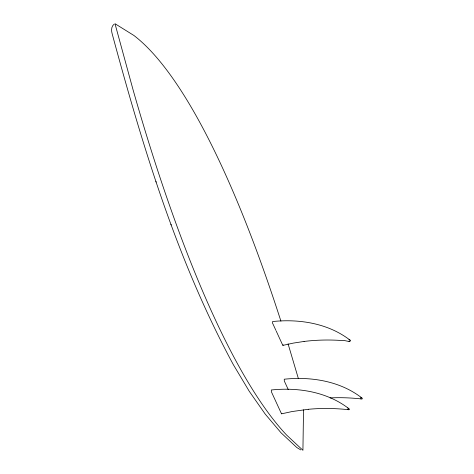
<?xml version="1.0" encoding="UTF-8"?>
<svg xmlns="http://www.w3.org/2000/svg" width="474" height="474" viewBox="0 0 474 474"><rect width="100%" height="100%" fill="white"/><g stroke="black" fill="none" stroke-linecap="round" stroke-linejoin="round"><path stroke-width="0.71" d="M303.52 409.814L302.927 450.3L286.563 435.019A779.256 173.78 81.1 0 1 133.182 90.226L114.992 23.7L133.858 35.443A768.929 171.475 81.1 0 1 280.922 321.135M308.207 409.299C321.526 408.055 334.958 408.233 348.254 409.678C348.828 409.933 350.002 409.536 349.166 408.896C327.404 391.85 298.253 387.163 271.318 389.984L271.371 391.761L281.432 413.642A0.989 0.308 76.8 0 0 281.805 413.589M114.139 24.186C111.183 26.372 111.218 30.597 112.166 33.802C142.834 147.153 177.193 260.86 233.291 364.583L249.271 391.317L265.233 414.11L281.058 432.815L296.848 447.557L300.794 449.909M282.99 345.356L293.376 343.093L304.083 341.44M281.704 413.802L292.097 411.539L308.242 409.299M304.035 341.446C316.869 339.876 329.851 339.609 342.738 340.599C343.905 339.692 351.139 343.046 350.446 340.451C328.689 323.404 299.532 318.718 272.603 321.538L272.657 323.315M330.094 397.917C340.628 397.372 351.198 397.84 361.692 398.954C362.699 399.114 362.397 398.059 361.709 397.828C339.982 381.019 311.027 376.415 284.246 379.212L284.299 380.989L288.263 389.61M348.953 341.108L349.539 341.233M360.601 398.788L361.182 398.907M347.673 409.56L348.254 409.678M348.983 339.58L350.067 340.154M360.625 397.253L361.709 397.828M347.697 408.025L348.781 408.6M272.834 323.706L275.915 330.402M276.224 331.071L282.717 345.191A0.989 0.308 76.8 0 0 283.096 344.728M155.899 181.459L156.106 182.063M170.948 224.321L171.185 224.978M288.062 343.804L298.288 378.276"/></g></svg>
